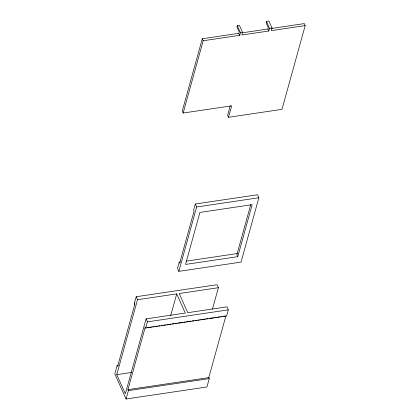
<?xml version="1.0" encoding="UTF-8"?>
<svg xmlns="http://www.w3.org/2000/svg" width="420" height="420" viewBox="0 0 420 420"><rect width="100%" height="100%" fill="white"/><g stroke="black" fill="none" stroke-linecap="round" stroke-linejoin="round"><path stroke-width="0.63" d="M305.183 25.594L271.315 30.629L272.044 27.982L268.921 21L266.422 21.373L269.546 28.355L268.816 30.996L241.815 35.007L242.55 32.366L239.426 25.384L237.332 25.694L236.964 27.017L239.195 32.004L238.833 33.327L202.283 38.755L182.259 111.038L183.152 113.033L231.667 105.824L228.496 117.285L281.988 109.342L305.183 25.594L304.29 23.599L271.698 28.445M183.152 113.033L203.175 40.751L202.283 38.755M118.43 365.29L117.138 365.479L114.817 373.858L126.063 399L206.929 386.988L209.244 378.614L208.798 377.617L225.892 315.908M134.673 304.773L134.474 302.894L136.185 296.725L217.046 284.713L218.384 287.705L212.452 309.11M137.524 299.717L176.71 293.895L185.278 313.052L146.092 318.875L125.339 393.803L116.765 374.645L137.524 299.717L136.185 296.725M126.063 399L128.383 390.626L127.937 389.629L145.273 327.038L145.719 328.036L226.585 316.024L228.291 309.855L226.952 306.863L187.766 312.685L179.198 293.522L218.384 287.705M146.092 318.875L147.43 321.867L145.719 328.036L145.031 327.92M203.175 40.751L239.726 35.322L240.455 32.676L237.332 25.694M179.203 262.18L177.497 268.349L178.836 271.341L241.038 262.101L258.862 197.752L257.523 194.759L195.321 203.999L193.609 210.168L194.056 211.166L179.65 263.177L179.203 262.18L180.5 261.986M178.836 271.341L196.66 206.992L195.321 203.999M170.604 315.935L176.71 293.895M230.276 105.641L227.603 115.29L228.496 117.285M266.422 21.373L266.06 22.696L268.291 27.683L267.923 29.001L268.816 30.996M250.761 204.545L236.875 254.678L237.767 256.673L185.519 264.432L199.925 212.425L252.173 204.661L237.767 256.673M240.455 32.676L242.55 32.366M269.546 28.355L272.044 27.982M242.209 32.823L267.923 29.001M196.66 206.992L258.862 197.752M186.333 261.119L237.521 253.517M147.43 321.867L228.291 309.855M146.974 327.631L151.499 326.959M152.791 326.77L154.088 326.576M155.379 326.382L157.322 326.099M158.613 325.904L159.91 325.71M161.201 325.521L162.498 325.327M163.79 325.132L165.732 324.849M167.024 324.655L168.32 324.461M169.612 324.272L170.909 324.077M172.2 323.888L174.143 323.6M175.434 323.405L176.731 323.211M178.022 323.022L182.553 322.35M183.845 322.156L185.136 321.962M186.433 321.772L188.37 321.484M189.667 321.29L190.958 321.101M192.255 320.906L193.547 320.712M194.843 320.523L196.781 320.234M198.077 320.04L199.369 319.851M200.666 319.657L205.191 318.985M206.488 318.791L207.779 318.602M209.071 318.407L213.602 317.735M214.893 317.541L216.19 317.352M217.481 317.158L219.424 316.869M220.715 316.68L222.012 316.486M223.303 316.297L225.246 316.008M116.765 374.645L131.544 372.451M127.937 389.629L208.798 377.617M128.383 390.626L209.244 378.614M238.833 33.327L239.726 35.322M134.474 302.894L134.92 303.891L117.584 366.476L117.138 365.479"/></g></svg>
